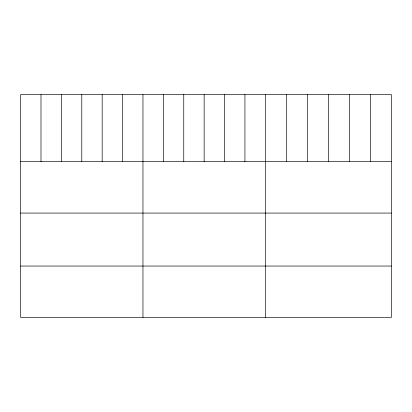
<?xml version="1.0" encoding="UTF-8"?>
<svg xmlns="http://www.w3.org/2000/svg" width="412" height="412" viewBox="0 0 412 412"><rect width="100%" height="100%" fill="white"/><g stroke="black" fill="none" stroke-linecap="round" stroke-linejoin="round"><path stroke-width="0.62" d="M391.4 161.659L391.4 317.446L20.6 317.446L20.6 94.554L391.4 94.554L391.4 161.659L20.6 161.659M20.6 213.071L391.4 213.071M20.6 266.039L391.4 266.039M370.388 94.554L370.388 161.659M349.376 94.554L349.376 161.659M328.364 94.554L328.364 161.659M307.352 94.554L307.352 161.659M286.34 94.554L286.34 161.659M265.328 94.554L265.328 317.446M244.934 94.554L244.934 161.659M224.54 94.554L224.54 161.659M204.146 94.554L204.146 161.659M183.752 94.554L183.752 161.659M163.358 94.554L163.358 161.659M142.964 94.554L142.964 317.446M122.57 94.554L122.57 161.659M102.176 94.554L102.176 161.659M81.782 94.554L81.782 161.659M61.388 94.554L61.388 161.659M40.994 94.554L40.994 161.659"/></g></svg>
